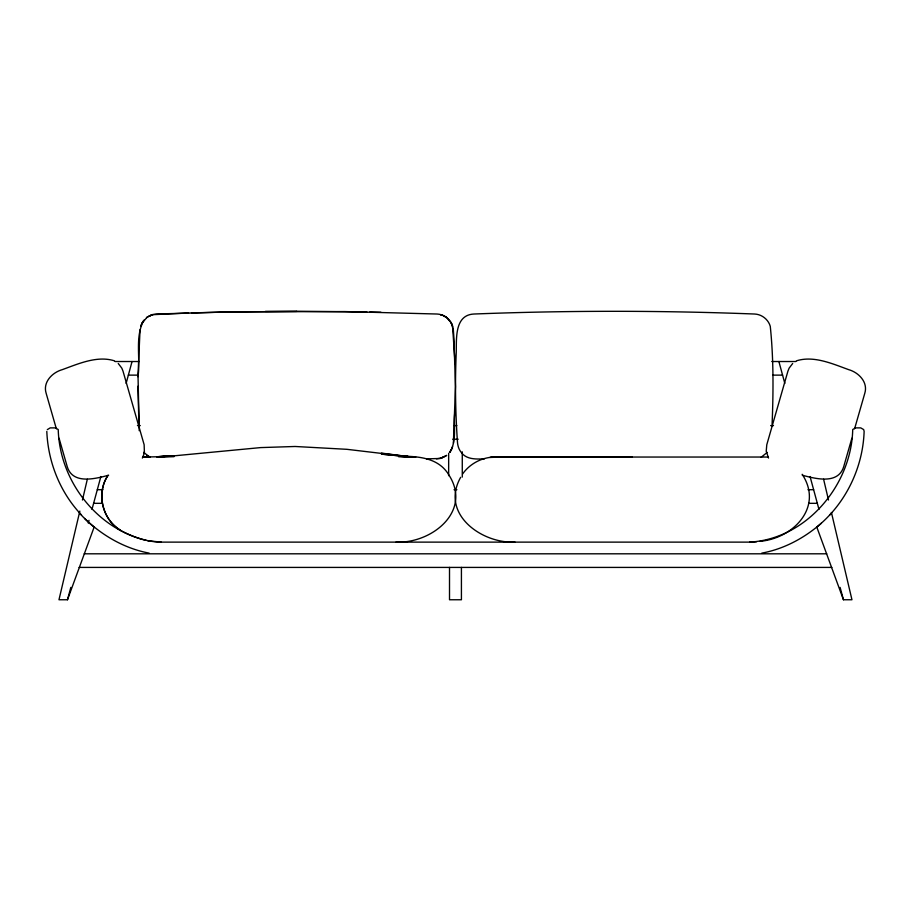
<?xml version="1.0" encoding="UTF-8"?>
<svg xmlns="http://www.w3.org/2000/svg" width="911" height="911" viewBox="0 0 911 911"><rect width="100%" height="100%" fill="white"/><g stroke="black" fill="none" stroke-linecap="round" stroke-linejoin="round"><path stroke-width="1.37" d="M137.914 386.241L138.996 426.109M137.982 376.71C140.727 358.308 134.509 336.831 143.984 320.08M455.044 410.827C452.915 424.401 457.55 440.355 449.681 452.414L451.184 449.932L449.738 452.448M772.095 424.332C773.393 391.684 773.667 358.797 770.262 326.286C768.269 319.408 761.744 314.306 754.604 314.022C661.067 310.412 567.416 310.412 473.891 314.022C454.373 314.99 456.605 338.938 456.24 352.409C454.953 382.631 455.386 412.922 457.538 443.099C457.914 446.47 459.076 449.772 461.251 452.414M140.043 329.759L138.005 375.081L139.212 430.664M453.393 443.099L455.466 386.617L453.929 338.209L453.348 329.759L451.23 323.098L452.186 324.976M452.585 446.641L451.344 450.023M79.838 511.105L58.976 599.757L67.482 599.757L94.14 527.093A129.123 129.123 0 0 1 79.394 512.961M82.445 500.025L87.331 479.243M67.482 599.757L70.819 587.424M88.265 523.073L89.005 520.34M91.977 509.386L100.882 476.521M126.117 383.417L132.049 361.519M851.876 438.225L843.666 466.831C838.029 484.72 815.652 478.753 802.306 475.235M854.62 428.682L864.79 393.267C868.24 382.199 858.663 372.44 848.608 369.627C832.449 363.774 813.591 355.336 796.396 360.858M141.205 324.976L140.806 326.309L142.002 323.006M460.67 477.307C440.013 513.69 481.327 543.673 514.977 542.125M143.585 320.672L142.15 323.098L147.092 317.199L152.843 314.534L156.339 314.022L232.612 311.824L344.722 311.573L437.052 314.022C444.192 314.306 450.717 319.408 452.71 326.286M142.355 458.062L144.416 453.052L144.143 444.75L123.019 371.187L121.812 368.146L118.248 363.489M47.315 429.616L50.207 427.885L55.309 427.885L58.224 429.514C59.602 480.416 96.281 528.574 146.352 540.405M767.233 452.414L761.027 457.333M462.572 474.016C470.201 463.13 483.342 456.57 496.62 457.06L768.155 457.037M829.591 515.114C850.612 492.487 863.093 462.264 864.129 431.393L863.674 429.582L860.736 427.885L855.623 427.885L852.719 429.514C851.489 484.971 806.508 539.027 749.673 542.125L161.258 542.125L147.673 540.747M792.684 363.489L789.12 368.146L787.913 371.187L766.789 444.75L766.219 451.241L768.542 458.074M446.538 455.409L440.036 458.472L426.485 458.859M821.335 523.21C804.493 538.002 783.961 549.06 761.79 553.125M146.523 317.632L149.518 315.753M443.475 457.333L446.606 455.477M151.477 314.933L149.598 315.912L152.843 314.534M441.436 458.108L443.395 457.163L440.036 458.472M108.625 475.235C95.279 478.753 72.914 484.72 67.277 466.831L59.056 438.225M759.888 541.35C793.379 538.447 823.692 506.971 802.181 474.301M152.866 314.671L188.611 313.008M436.426 458.859L440.013 458.324M447.255 472.49C436.21 456.958 415.906 456.16 398.688 456.217L412.956 457.14L381.424 454.133L412.99 457.14L346.897 449.317L295.107 446.481L260.58 447.597L174.252 455.819L156.988 456.741L174.252 456.491L142.776 457.026L149.882 456.969M156.988 456.741L174.252 455.91L156.988 456.741L172.919 456.195M395.955 542.125C432.269 543.753 473.561 510.285 447.745 473.264M749.673 542.125L756.494 541.772M489.89 457.459L498.26 457.163L490.983 457.242L497.622 457.117L496.62 457.06M191.412 312.917L225.097 312.052M226.497 312.029L296.69 311.357L265.42 311.391M115.037 361.519L139.155 361.519M771.776 361.519L795.907 361.519M128.36 375.127L138.313 375.127M772.619 375.127L782.572 375.127M137.447 425.608L140.294 425.608M454.111 425.608L456.832 425.608M770.649 425.608L773.496 425.608M452.744 439.227L458.187 439.227M496.939 457.083L632.325 457.003M484.447 458.859C476.612 459.155 467.218 459.748 461.672 453.006M97.306 489.708L102.989 489.708M454.042 489.708L456.889 489.708M807.943 489.708L813.625 489.708M93.617 503.327L102.146 503.327M808.786 503.327L817.315 503.327M84.199 553.808L826.732 553.808M79.098 567.416L831.845 567.416M831.538 512.961A129.123 129.123 0 0 1 816.803 527.093L843.449 599.757L851.956 599.757L831.424 512.494M415.758 457.106L398.688 456.217M296.849 311.243L366.882 312.029M369.684 312.074L380.923 312.245M398.688 456.764L414.311 457.06M161.258 542.125C148.129 542.011 135.466 537.832 123.759 532.115M398.688 455.739L412.956 457.14M412.74 457.163L381.424 453.097M441.903 314.933L440.514 314.671L443.862 315.753M149.142 553.125C124.705 548.536 102.317 535.645 84.564 518.439M114.535 360.858C97.34 355.336 78.483 363.774 62.335 369.627C52.269 372.44 42.669 382.153 46.142 393.267L56.323 428.682M147.4 455.853L149.985 457.163L143.653 452.448M446.265 317.256L443.782 315.901L446.288 317.199L451.378 323.006M146.773 455.477L149.905 457.333M122.712 531.58C102.829 521.502 95.45 493.808 108.033 475.314C96.076 492.976 102.043 519.486 120.514 530.168M81.5 514.977C60.183 492.589 48.067 462.184 46.803 431.393M143.699 452.414L144.12 453.006M778.882 361.519L784.827 383.417M810.061 476.521L818.966 509.386M840.113 587.424L843.449 599.757M823.601 479.243L828.498 500.025M452.573 326.32L455.079 363.603M462.276 451.845L462.276 477.091M461.421 567.416L461.421 599.757L449.51 599.757L449.51 567.416M448.656 453.245L448.656 475.69"/></g></svg>
